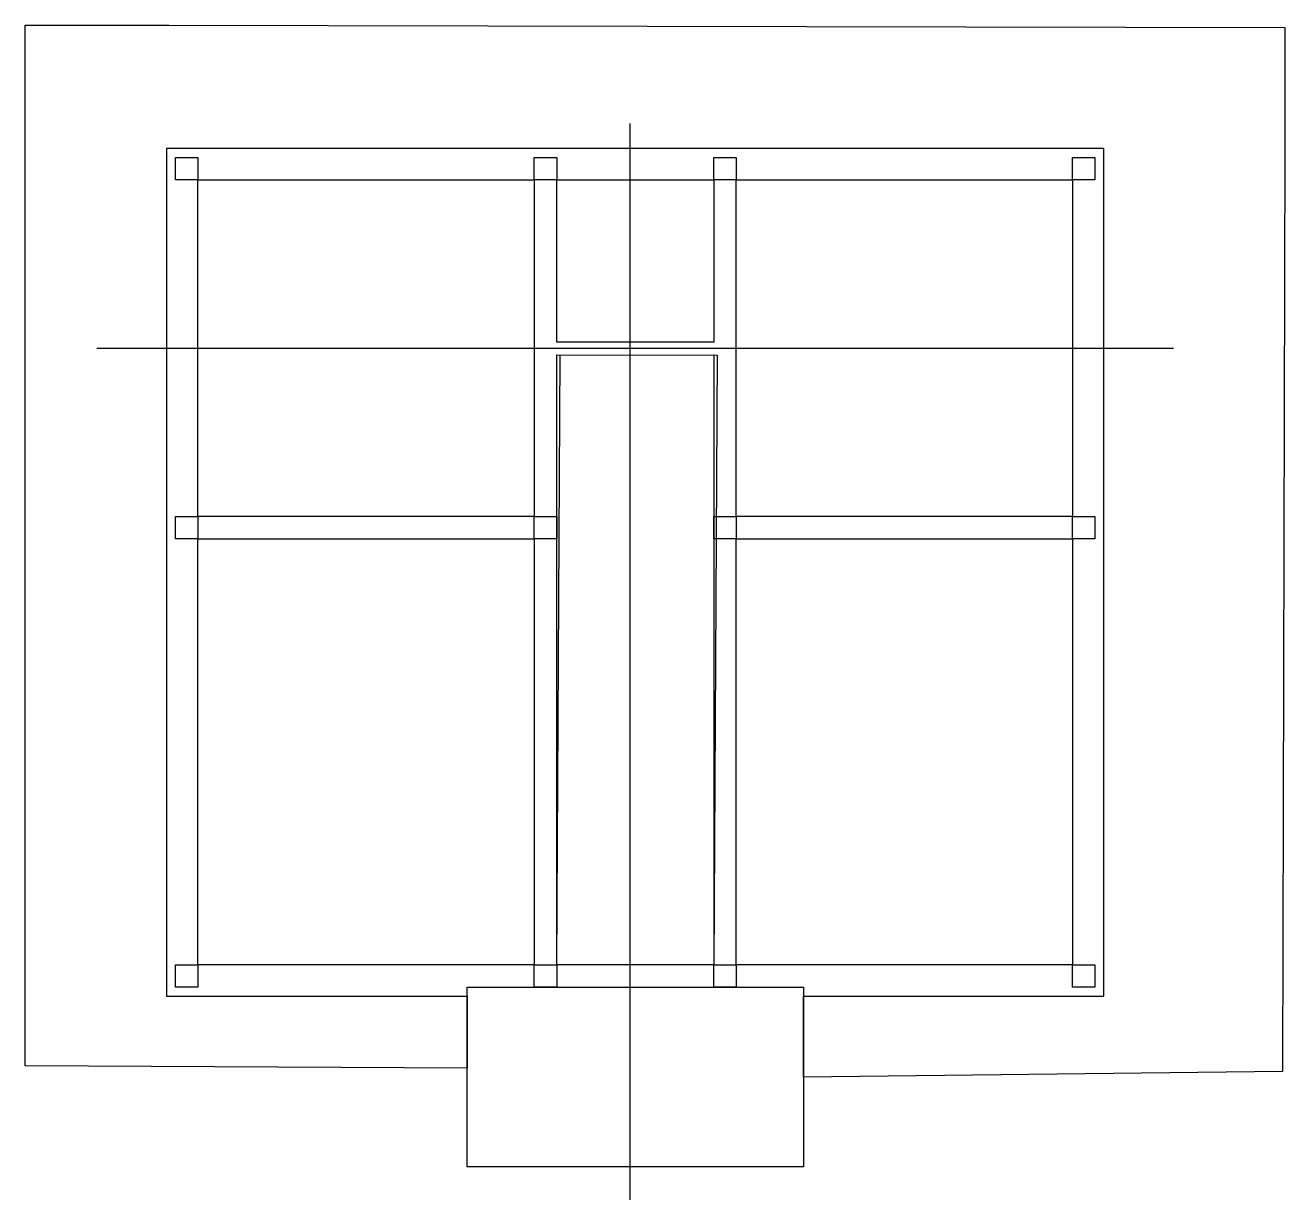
# Model space of a CAD drawing. Header units: metres. Extents: x -0.8 to 13.2, y 9.5 to 22.6.
import ezdxf

# ---------------------------------------------------------------- set-up
doc = ezdxf.new("R2010")
doc.units = ezdxf.units.M
doc.layers.add('IfcColumn', color=6, linetype='Continuous', lineweight=25)
doc.layers.add('IfcSlab', color=18, linetype='Continuous', lineweight=25, true_color=0x000000)
doc.layers.add('section', color=18, linetype='Continuous', lineweight=25, true_color=0x000000)

# ---------------------------------------------------------------- blocks, each defined once
blk = doc.blocks.new('column')
at = {"layer": 'IfcColumn', "flags": 128}
blk.add_lwpolyline([(0, 0), (0, 0.25), (0.25, 0.25), (0.25, 0)], close=True, dxfattribs=at)

msp = doc.modelspace()

# ---------------------------------------------------------------- linework, layer by layer
at = {"layer": 'IfcColumn', "flags": 128}
for points in [[(0.875, 20.875), (0.875, 21.125), (1.125, 21.125), (1.125, 20.875)], [(4.875, 20.875), (4.875, 21.125), (5.125, 21.125), (5.125, 20.875)], [(6.875, 20.875), (6.875, 21.125), (7.125, 21.125), (7.125, 20.875)], [(10.875, 20.875), (10.875, 21.125), (11.125, 21.125), (11.125, 20.875)], [(0.875, 16.875), (0.875, 17.125), (1.125, 17.125), (1.125, 16.875)], [(4.875, 16.875), (4.875, 17.125), (5.125, 17.125), (5.125, 16.875)], [(6.875, 16.875), (6.875, 17.125), (7.125, 17.125), (7.125, 16.875)], [(10.875, 16.875), (10.875, 17.125), (11.125, 17.125), (11.125, 16.875)], [(4.875, 11.875), (4.875, 12.125), (5.125, 12.125), (5.125, 11.875)], [(6.875, 11.875), (6.875, 12.125), (7.125, 12.125), (7.125, 11.875)], [(10.875, 11.875), (10.875, 12.125), (11.125, 12.125), (11.125, 11.875)]]:
    msp.add_lwpolyline(points, close=True, dxfattribs=at)
at = {"layer": 'IfcSlab', "flags": 128}
for points in [[(-0.8, 11), (-0.8, 11), (-0.8, 22.6), (0.8, 22.6), (13.241, 22.573), (13.241, 21.237), (13.216, 10.936), (7.875, 10.875), (7.875, 11.775), (11.225, 11.775), (11.225, 21.225), (0.775, 21.225), (0.775, 11.775), (4.125, 11.775), (4.125, 10.975)], [(1.125, 17.125), (1.125, 20.875), (4.875, 20.875), (4.875, 17.125)], [(1.125, 17.125), (1.125, 20.875), (4.875, 20.875), (4.875, 17.125)], [(5.125, 19.066), (5.125, 20.875), (6.875, 20.875), (6.875, 19.066)], [(5.125, 19.066), (5.125, 20.875), (6.875, 20.875), (6.875, 19.066)], [(7.125, 17.125), (7.125, 20.875), (10.875, 20.875), (10.875, 17.125)], [(7.125, 17.125), (7.125, 20.875), (10.875, 20.875), (10.875, 17.125)], [(5.125, 12.125), (5.125, 18.925), (6.915, 18.92), (6.875, 12.125)], [(5.125, 12.125), (5.165, 18.92), (6.875, 18.925), (6.875, 12.125)], [(1.125, 12.125), (1.125, 16.875), (4.875, 16.875), (4.875, 12.125)], [(1.125, 12.125), (1.125, 16.875), (4.875, 16.875), (4.875, 12.125)], [(7.125, 12.125), (7.125, 16.875), (10.875, 16.875), (10.875, 12.125)], [(7.125, 12.125), (7.125, 16.875), (10.875, 16.875), (10.875, 12.125)], [(4.125, 9.875), (4.125, 11.875), (7.875, 11.875), (7.875, 9.875)]]:
    msp.add_lwpolyline(points, close=True, dxfattribs=at)
at = {"layer": 'section'}
for p, q in [((5.944, 9.506), (5.944, 21.506)), ((0, 19), (12, 19))]:
    msp.add_line(p, q, dxfattribs=at)

# ---------------------------------------------------------------- block references
at = {"layer": 'IfcColumn'}
msp.add_blockref('column', (0.875, 11.875), dxfattribs=at)

doc.saveas('drawing.dxf')
